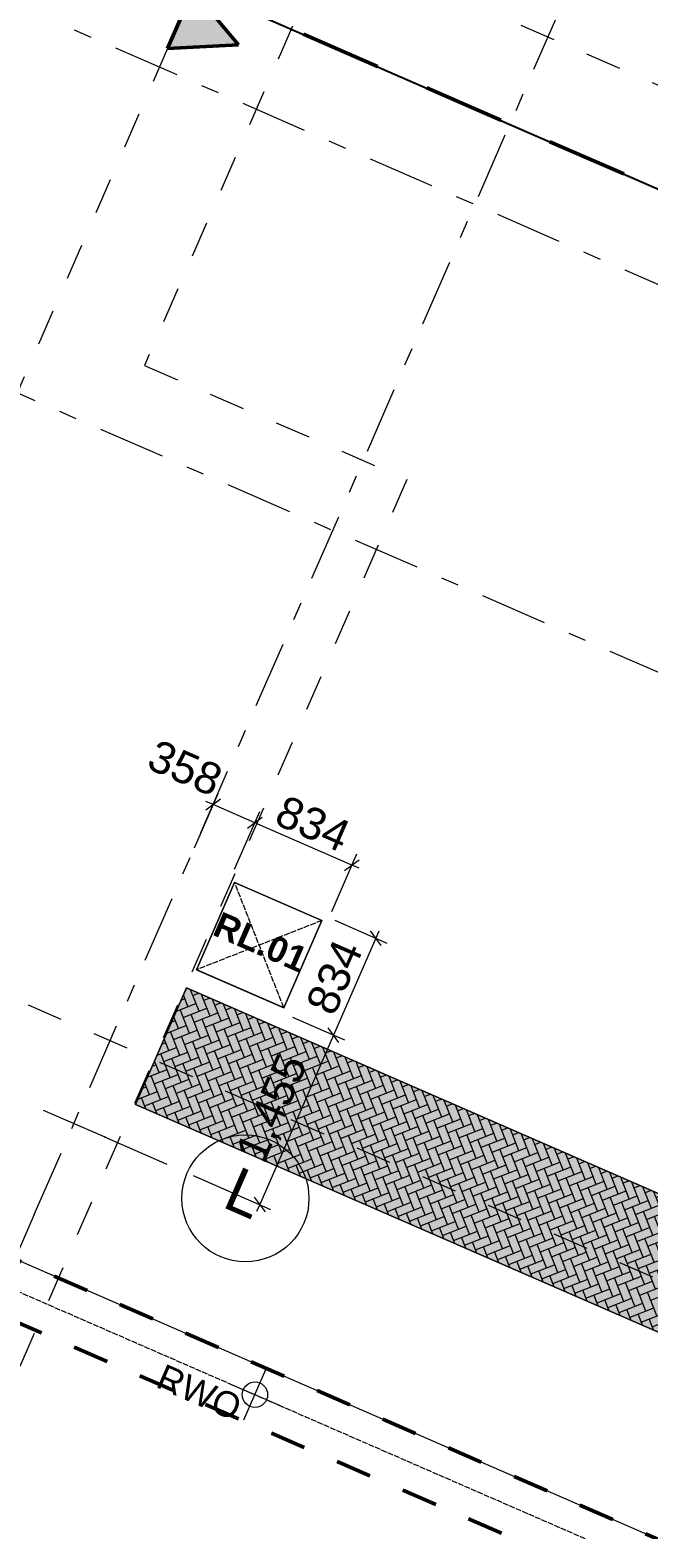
# Model space of a CAD drawing. Header units: millimetres. Extents: x -50172 to 312111, y -142074 to 4572.
# Drawn here: x -23274 to -18409, y -35430 to -23622 of the extents above; entities that cross this region are included whole.
import ezdxf
from ezdxf.enums import TextEntityAlignment as Align

# ---------------------------------------------------------------- set-up
doc = ezdxf.new("R2010")
doc.units = ezdxf.units.MM
doc.header["$MEASUREMENT"] = 0
for name, pattern in [('Dashed', [564.444447, 282.222223, -282.222223]), ('Double Dashed', [1093.611073, 529.166651, -211.666656, 141.111112, -211.666656]), ('Hidden Line', [55, 45, -10]), ('Long Dashed', [1058.333302, 634.99999, -423.333311])]:
    doc.linetypes.add(name, pattern=pattern)
for name, color, linetype, lineweight in [('A-15-MG_Structural_Grid_Phase_2_Pen_No__173', 1, 'Continuous', 18), ('A-20-M_Roof_Accessory_Pen_No__1', 7, 'Continuous', 13), ('A-25-M_Curtain_Wall_Pen_No__85', 8, 'Continuous', 20), ('A-95-MC_Marker_Section_P2.Marker_Pen_No__1', 7, 'Continuous', 13), ('New_A-20-M_Roof_Accessory_Pen_No__1', 7, 'Continuous', 13), ('New_A-20-M_Roof_Accessory_Pen_No__150', 7, 'Continuous', 0), ('New_A-20-M_Roof_Accessory_Pen_No__156', 5, 'Continuous', 50), ('New_A-20-M_Roof_Accessory_Pen_No__176', 1, 'Continuous', 50), ('New_A-20-M_Roof_Pen_No__1', 7, 'Continuous', 13), ('New_A-20-M_Roof_Pen_No__92', 8, 'Continuous', 13), ('New_A-95-D_1_100_Pen_No__1', 7, 'Continuous', 13), ('New_A-95-P_Text_1_50_GA_Pen_No__1', 7, 'Continuous', 13), ('New_A-95-P_Text_1_50_GA_Pen_No__86', 8, 'Continuous', 20)]:
    doc.layers.add(name, color=color, linetype=linetype, lineweight=lineweight)
for name, color, linetype in [('A-95-MC_Marker_Section_P2.Marker', 7, 'Continuous'), ('New_A-15-MG_Structural_Grid_Phase_2', 7, 'Continuous'), ('New_A-20-M_Roof', 7, 'Continuous'), ('New_A-95-D_1_100', 7, 'Continuous')]:
    doc.layers.add(name, color=color, linetype=linetype)
for name, color, linetype, lineweight, true_color in [('A-95-MC_Marker_Section_P2.Marker_Pen_No__25', 7, 'Continuous', 50, 0x2a2a2a), ('New_A-15-MG_Structural_Grid_Phase_2_Pen_No__222', 7, 'Continuous', 13, 0x65af33), ('New_A-20-M_Roof_Accessory_Pen_No__61', 7, 'Continuous', 20, 0x6a6a6a)]:
    doc.layers.add(name, color=color, linetype=linetype, lineweight=lineweight, true_color=true_color)
doc.styles.add('GENERATED_STYLE_2', font='')
doc.styles.add('GENERATED_STYLE_3', font='')
doc.styles.add('GENERATED_STYLE_4', font='')
doc.styles.get('GENERATED_STYLE_2').set_extended_font_data('Swis721 BT', bold=True)
doc.styles.get('GENERATED_STYLE_3').set_extended_font_data('Arial')
doc.styles.get('GENERATED_STYLE_4').set_extended_font_data('Swis721 BT')
doc.dimstyles.new('GENERATED_STYLE__1', dxfattribs={"dimtxt": 250, "dimasz": 95, "dimexe": 0.18, "dimexo": 50, "dimgap": 0.09, "dimtad": 1, "dimdec": 0, "dimzin": 0, "dimdsep": 46, "dimtxsty": 'GENERATED_STYLE_3', "dimblk": 'ARROWHEAD_2', "dimblk1": 'ARROWHEAD_2', "dimblk2": 'ARROWHEAD_2', "dimcen": 0.09, "dimclrd": 7, "dimclre": 7, "dimclrt": 7, "dimadec": 0, "dimazin": 0, "dimtfac": 1, "dimtdec": 4, "dimtmove": 0, "dimatfit": 3, "dimfxl": 1, "dimtolj": 1, "dimtzin": 0, "dimarcsym": 0})
doc.dimstyles.new('GENERATED_STYLE__3', dxfattribs={"dimtxt": 0.18, "dimasz": 182.4, "dimexe": 0.18, "dimexo": 0.0625, "dimgap": 0.09, "dimtad": 0, "dimtih": 1, "dimtoh": 1, "dimdec": 4, "dimzin": 0, "dimdsep": 46, "dimcen": 0.09, "dimadec": 0, "dimazin": 0, "dimtfac": 1, "dimtdec": 4, "dimtmove": 0, "dimatfit": 3, "dimldrblk": 'ARROWHEAD_5', "dimfxl": 1, "dimtolj": 1, "dimtzin": 0, "dimarcsym": 0})

# ---------------------------------------------------------------- blocks, each defined once
blk = doc.blocks.new('Roof_1_1', base_point=(-23076, -22803))
at = {"layer": 'New_A-20-M_Roof_Pen_No__92', "linetype": 'Continuous', "flags": 128}
for points in [[(-23076, -22801), (12417, -38278)], [(12417, -38280), (-23076, -22803)], [(-23076, -22803), (12417, -38280)], [(12418, -38277), (-23075, -22801)], [(-30854, -30049), (14148, -49673)], [(-21964, -31024), (-21664, -30337)], [(-21664, -30337), (-20976, -30637)], [(-20976, -30637), (-21276, -31324)], [(-21276, -31324), (-21964, -31024)], [(-21963, -31022), (-21275, -31322)]]:
    blk.add_lwpolyline(points, dxfattribs=at)
blk = doc.blocks.new('Roof_2_1', base_point=(-19442, -19430))
at = {"layer": 'New_A-20-M_Roof_Pen_No__92', "linetype": 'Continuous', "flags": 128}
for points in [[(-23077, -22805), (12416, -38282)], [(12416, -38282), (-23077, -22805)], [(12417, -38280), (-23076, -22803)], [(-23076, -22803), (12417, -38280)]]:
    blk.add_lwpolyline(points, dxfattribs=at)
blk = doc.blocks.new('*D337')
at = {"layer": 'New_A-95-D_1_100_Pen_No__1', "linetype": 'Continuous'}
for p, q in [((-21505, -29867), (-21833, -29724)), ((-21467, -29781), (-21666, -30236)), ((-21563, -29910), (-21447, -29824)), ((-20740, -30200), (-21505, -29867)), ((-20703, -30115), (-20901, -30569)), ((-20798, -30243), (-20682, -30158)), ((-20684, -30225), (-20740, -30200))]:
    blk.add_line(p, q, dxfattribs=at)
at = {"layer": 'New_A-95-D_1_100_Pen_No__1', "insert": (-21365, -29874), "char_height": 250, "attachment_point": 7, "rotation": 336.4404, "style": 'GENERATED_STYLE_3'}
blk.add_mtext('\\A1;{\\fArial|b0|i0|c0|p34;834}', dxfattribs=at)
blk = doc.blocks.new('ARROWHEAD_2')
at = {"color": 0, "linetype": 'Continuous', "lineweight": 0}
for p, q in [((0, 0), (-1, 0)), ((-0.38, -0.66), (0.38, 0.66))]:
    blk.add_line(p, q, dxfattribs=at)
blk = doc.blocks.new('*D338')
at = {"layer": 'New_A-95-D_1_100_Pen_No__1', "linetype": 'Continuous'}
for p, q in [((-21796, -29638), (-21983, -30067)), ((-21775, -29681), (-21891, -29767)), ((-21833, -29724), (-21889, -29700)), ((-21505, -29867), (-21833, -29724)), ((-21563, -29910), (-21447, -29824))]:
    blk.add_line(p, q, dxfattribs=at)
at = {"layer": 'New_A-95-D_1_100_Pen_No__1', "insert": (-22371, -29435), "char_height": 250, "attachment_point": 7, "rotation": 336.4404, "style": 'GENERATED_STYLE_3'}
blk.add_mtext('\\A1;{\\fArial|b0|i0|c0|p34;358}', dxfattribs=at)
blk = doc.blocks.new('*D339')
at = {"layer": 'New_A-95-D_1_100_Pen_No__1', "linetype": 'Continuous'}
for p, q in [((-20875, -30635), (-20466, -30814)), ((-20552, -30776), (-20885, -31541)), ((-20509, -30834), (-20594, -30718)), ((-20527, -30720), (-20552, -30776)), ((-21209, -31399), (-20799, -31578)), ((-20842, -31599), (-20928, -31483)), ((-20885, -31541), (-21466, -32874))]:
    blk.add_line(p, q, dxfattribs=at)
at = {"layer": 'New_A-95-D_1_100_Pen_No__1', "insert": (-20878, -31401), "char_height": 250, "attachment_point": 7, "rotation": 66.4404, "style": 'GENERATED_STYLE_3'}
blk.add_mtext('\\A1;{\\fArial|b0|i0|c0|p34;834}', dxfattribs=at)
blk = doc.blocks.new('*D340')
at = {"layer": 'New_A-95-D_1_100_Pen_No__1', "linetype": 'Continuous'}
for p, q in [((-21209, -31399), (-20799, -31578)), ((-20842, -31599), (-20928, -31483)), ((-20885, -31541), (-21466, -32874)), ((-21991, -32646), (-21381, -32912)), ((-21509, -32816), (-21424, -32932)), ((-21466, -32874), (-21491, -32930))]:
    blk.add_line(p, q, dxfattribs=at)
at = {"layer": 'New_A-95-D_1_100_Pen_No__1', "insert": (-21393, -32581), "char_height": 250, "attachment_point": 7, "rotation": 66.4404, "style": 'GENERATED_STYLE_3'}
blk.add_mtext('\\A1;{\\fArial|b0|i0|c0|p34;1,455}', dxfattribs=at)
blk = doc.blocks.new('ARROWHEAD_5')
at = {"color": 0, "linetype": 'Continuous', "lineweight": 0}
blk.add_line((0, 0), (-1, 0), dxfattribs=at)
blk.add_solid([(-1, 0.2679), (0, 0), (-1, -0.2679), (-1, 0.2679)], dxfattribs=at)
blk = doc.blocks.new('Standard grid marker_29')
at = {"layer": 'New_A-15-MG_Structural_Grid_Phase_2_Pen_No__222', "linetype": 'Double Dashed'}
blk.add_line((705, 0), (53258, 0), dxfattribs=at)
at = {"layer": 'New_A-15-MG_Structural_Grid_Phase_2_Pen_No__222', "style": 'GENERATED_STYLE_4'}
for tag, p in [('AC_MarkerText_1_0', (-500, 39)), ('AC_MarkerText_1_1', (54463, 39))]:
    blk.add_attdef(tag, text='', height=350, rotation=180, dxfattribs=at).set_placement(p, align=Align.MIDDLE_CENTER)
blk = doc.blocks.new('Standard grid marker_30')
at = {"layer": 'New_A-15-MG_Structural_Grid_Phase_2_Pen_No__222', "linetype": 'Double Dashed'}
blk.add_line((705, 0), (54601, 0), dxfattribs=at)
at = {"layer": 'New_A-15-MG_Structural_Grid_Phase_2_Pen_No__222', "style": 'GENERATED_STYLE_4'}
for tag, p in [('AC_MarkerText_1_0', (-500, 43)), ('AC_MarkerText_1_1', (55806, 43))]:
    blk.add_attdef(tag, text='', height=350, rotation=180, dxfattribs=at).set_placement(p, align=Align.MIDDLE_CENTER)
blk = doc.blocks.new('Standard grid marker_37')
at = {"layer": 'New_A-15-MG_Structural_Grid_Phase_2_Pen_No__222', "linetype": 'Double Dashed'}
for q in [(39496, 0), (0, 0)]:
    blk.add_line((18746, 0), q, dxfattribs=at)
blk.add_point((18746, 0), dxfattribs=at)
blk.add_point((18746, 0), dxfattribs=at)
at = {"layer": 'New_A-15-MG_Structural_Grid_Phase_2_Pen_No__222', "style": 'GENERATED_STYLE_4'}
for tag, p in [('AC_MarkerText_1_0', (-500, 41)), ('AC_MarkerText_1_1', (58742, 41))]:
    blk.add_attdef(tag, text='', height=350, rotation=270, dxfattribs=at).set_placement(p, align=Align.MIDDLE_CENTER)
blk = doc.blocks.new('Standard grid marker_38')
at = {"layer": 'New_A-15-MG_Structural_Grid_Phase_2_Pen_No__222', "linetype": 'Double Dashed'}
for p, q in [((705, 0), (11275, 0)), ((705, 0), (0, 0)), ((11275, 0), (11980, 0))]:
    blk.add_line(p, q, dxfattribs=at)
at = {"layer": 'New_A-15-MG_Structural_Grid_Phase_2_Pen_No__222', "linetype": 'Continuous'}
for centre in [(-500, 0), (12480, 0)]:
    blk.add_circle(centre, 500, dxfattribs=at)
at = {"layer": 'New_A-15-MG_Structural_Grid_Phase_2_Pen_No__222', "linetype": 'Double Dashed'}
for p in [(705, 0), (705, 0), (11275, 0), (11275, 0)]:
    blk.add_point(p, dxfattribs=at)
at = {"layer": 'New_A-15-MG_Structural_Grid_Phase_2_Pen_No__222', "style": 'GENERATED_STYLE_4'}
for tag, p in [('AC_MarkerText_1_0', (-500, 43)), ('AC_MarkerText_1_1', (12480, 43))]:
    blk.add_attdef(tag, text='', height=350, rotation=180, dxfattribs=at).set_placement(p, align=Align.MIDDLE_CENTER)
blk = doc.blocks.new('Cutting Plane_4_1', base_point=(-25330, -21003))
at = {"layer": 'A-95-MC_Marker_Section_P2.Marker_Pen_No__1', "linetype": 'Dashed'}
blk.add_line((-25101, -21103), (22392, -41812), dxfattribs=at)
blk = doc.blocks.new('Cutting Plane_5_1', base_point=(18851, -50545))
at = {"layer": 'A-95-MC_Marker_Section_P2.Marker_Pen_No__1', "linetype": 'Dashed'}
blk.add_line((-6471, -38635), (-31882, -27555), dxfattribs=at)
blk = doc.blocks.new('Cutting Plane_7_1', base_point=(-15692, -10946))
at = {"layer": 'A-95-MC_Marker_Section_P2.Marker_Pen_No__1', "linetype": 'Dashed'}
for p, q in [((-15792, -11175), (-22372, -26264)), ((-22372, -26264), (-20308, -27164)), ((-20308, -27164), (-38549, -68998))]:
    blk.add_line(p, q, dxfattribs=at)
blk = doc.blocks.new('Cutting Plane_9_1', base_point=(-22092, -23539))
at = {"layer": 'A-95-MC_Marker_Section_P2.Marker_Pen_No__25', "linetype": 'Continuous'}
blk.add_hatch(color=256, dxfattribs=at).paths.add_polyline_path([(-21992, -23310), (-22192, -23768), (-21633, -23739)])
at = {"layer": 'A-95-MC_Marker_Section_P2.Marker_Pen_No__1', "linetype": 'Dashed'}
blk.add_line((-22192, -23768), (-26033, -32579), dxfattribs=at)
at = {"layer": 'A-95-MC_Marker_Section_P2.Marker_Pen_No__25', "linetype": 'Continuous'}
for p, q in [((-21992, -23310), (-22192, -23768)), ((-21633, -23739), (-21992, -23310)), ((-22192, -23768), (-21633, -23739))]:
    blk.add_line(p, q, dxfattribs=at)

msp = doc.modelspace()

# ---------------------------------------------------------------- hatches: boundary and pattern name
at = {"layer": 'A-20-M_Roof_Accessory_Pen_No__1', "linetype": 'Continuous', "lineweight": 0, "true_color": 0x000000}
msp.add_hatch(color=178, dxfattribs=at).paths.add_polyline_path([(-22043.1, -31168.3), (-22442.8, -32084.9), (-16079.1, -34859.8), (-15679.4, -33943.1)])
at = {"layer": 'New_A-20-M_Roof_Accessory_Pen_No__150', "linetype": 'Continuous'}
h = msp.add_hatch(dxfattribs=at)
h.set_pattern_fill('Brick_Floor___Laid_Flat__BB', color=256, style=0, pattern_type=2)
h.set_pattern_definition([(21.4404, (-22516.11, -29345.38), (-97.963, 249.454), [201, -67]), (21.4404, (-22353.51, -29209.54), (-97.963, 249.454), [201, -67]), (21.4404, (-22440.37, -29171.67), (-97.963, 249.454), [201, -67]), (21.4404, (-22527.22, -29133.8), (-97.963, 249.454), [201, -67]), (111.4404, (-22391.4, -29296.4), (249.454, 97.963), [201, -67]), (111.4404, (-22478.24, -29258.53), (249.454, 97.963), [201, -67]), (111.4404, (-22565.1, -29220.65), (249.454, 97.963), [201, -67]), (111.4404, (-22402.5, -29084.82), (249.454, 97.963), [201, -67])])
h.paths.add_polyline_path([(-22043.1, -31168.3), (-15679.4, -33943.1), (-16079.1, -34859.8), (-22442.8, -32084.9)])

# ---------------------------------------------------------------- linework, layer by layer
at = {"layer": 'A-15-MG_Structural_Grid_Phase_2_Pen_No__173', "linetype": 'Hidden Line'}
msp.add_line((-30693.2, -30364.9), (13725.5, -49733.7), dxfattribs=at)
at = {"layer": 'A-20-M_Roof_Accessory_Pen_No__1', "linetype": 'Continuous', "flags": 128}
msp.add_lwpolyline([(-22043.1, -31168.3), (-22442.8, -32084.9), (-16079.1, -34859.8), (-15679.4, -33943.1)], close=True, dxfattribs=at)
at = {"layer": 'New_A-20-M_Roof_Accessory_Pen_No__1', "linetype": 'Continuous', "flags": 128}
msp.add_lwpolyline([(-22043.1, -31168.3), (-15679.4, -33943.1), (-16079.1, -34859.8), (-22442.8, -32084.9)], close=True, dxfattribs=at)
at = {"layer": 'New_A-20-M_Roof_Accessory_Pen_No__156', "linetype": 'Dashed', "flags": 128}
for points in [[(-30845.3, -30053.1), (14148.5, -49672.6)], [(-31204.6, -30387.4), (13968.6, -50085.1)]]:
    msp.add_lwpolyline(points, dxfattribs=at)
at = {"layer": 'New_A-20-M_Roof_Accessory_Pen_No__176', "linetype": 'Long Dashed', "flags": 128}
msp.add_lwpolyline([(-23061.3, -22809.6), (18046, -40734.4)], dxfattribs=at)
at = {"layer": 'New_A-20-M_Roof_Accessory_Pen_No__61', "linetype": 'Continuous', "flags": 128}
for points in [[(-21590.1, -34569.9), (-21417.5, -34174)], [(-21701.8, -34285.6), (-21305.8, -34458.2)]]:
    msp.add_lwpolyline(points, dxfattribs=at)
at = {"layer": 'New_A-20-M_Roof_Accessory_Pen_No__61', "linetype": 'Continuous'}
msp.add_circle((-21503.8, -34371.9), 100, dxfattribs=at)
at = {"layer": 'New_A-20-M_Roof_Pen_No__1', "linetype": 'Hidden Line'}
for p, q in [((-21276.2, -31324.2), (-21663.9, -30336.9)), ((-20976.5, -30636.7), (-21963.7, -31024.4))]:
    msp.add_line(p, q, dxfattribs=at)
at = {"layer": 'New_A-20-M_Roof_Pen_No__1', "linetype": 'Continuous', "flags": 128}
msp.add_lwpolyline([(-20976.5, -30636.7), (-21663.9, -30336.9), (-21963.7, -31024.4), (-21276.2, -31324.2)], close=True, dxfattribs=at)

# ---------------------------------------------------------------- block references
at = {"layer": 'A-95-MC_Marker_Section_P2.Marker'}
for name, p in [('Cutting Plane_7_1', (-15692.4, -10945.9)), ('Cutting Plane_4_1', (-25330.5, -21002.6)), ('Cutting Plane_9_1', (-22091.6, -23538.9)), ('Cutting Plane_5_1', (18850.6, -50545.4))]:
    msp.add_blockref(name, p, dxfattribs=at)
at = {"layer": 'New_A-15-MG_Structural_Grid_Phase_2', "color": 8, "linetype": 'Continuous', "lineweight": 15, "zscale": 1000}
for name, p, rotation in [('Standard grid marker_37', (-30734.1, -50137), 66.44041158399293), ('Standard grid marker_29', (22639.6, -43491.3), 156.4404115839929), ('Standard grid marker_30', (21520.4, -46057.9), 156.4404115839929)]:
    msp.add_blockref(name, p, dxfattribs=dict(at, rotation=rotation))
at = {"layer": 'New_A-15-MG_Structural_Grid_Phase_2', "color": 8, "linetype": 'Continuous', "lineweight": 15}
ref = msp.add_blockref('Standard grid marker_38', (-22036.6, -32625.7), dxfattribs=dict(at, zscale=1000, rotation=156.4404115839929))
ref.add_attrib('AC_MarkerText_1', 'L', dxfattribs={"layer": 'New_A-15-MG_Structural_Grid_Phase_2_Pen_No__222', "color": 85, "true_color": 0x65af33, "height": 350, "rotation": 336.44041, "style": 'GENERATED_STYLE_4'}).set_placement((-21578.3, -32782.2), align=Align.MIDDLE_CENTER)
ref.add_attrib('AC_MarkerText_1_1', 'L', dxfattribs={"layer": 'New_A-15-MG_Structural_Grid_Phase_2_Pen_No__222', "color": 85, "true_color": 0x65af33, "height": 350, "rotation": 336.44041, "style": 'GENERATED_STYLE_4'}).set_placement((-33476.4, -27594), align=Align.MIDDLE_CENTER)
at = {"layer": 'New_A-20-M_Roof', "color": 8, "linetype": 'Continuous', "lineweight": 13}
for name, p in [('Roof_2_1', (-19442.3, -19430.5)), ('Roof_1_1', (-23076.4, -22803))]:
    msp.add_blockref(name, p, dxfattribs=at)

# ---------------------------------------------------------------- texts
at = {"layer": 'New_A-95-P_Text_1_50_GA_Pen_No__1', "linetype": 'Continuous', "insert": (-21901.1, -34260.6), "char_height": 200, "attachment_point": 2, "rotation": 336.44041, "style": 'GENERATED_STYLE_4'}
msp.add_mtext('\\A1;{\\fSwis721 BT|b0|i0|c0|p34;RWO }', dxfattribs=at)
at = {"layer": 'New_A-95-P_Text_1_50_GA_Pen_No__86', "linetype": 'Continuous', "insert": (-21419.4, -30714.4), "char_height": 200, "attachment_point": 2, "rotation": 336.44041, "style": 'GENERATED_STYLE_2'}
msp.add_mtext('\\A1;{\\fSwis721 BT|b1|i0|c0|p34;RL.01}', dxfattribs=at)

# ---------------------------------------------------------------- dimensions: what is measured, and where the dimension line sits
at = {"layer": 'New_A-95-D_1_100', "linetype": 'Continuous'}
for base, p1, p2, angle, picture, middle, turn in [((-21833.1, -29724), (-21685.6, -30281.7), (-22002.8, -30113.3), 156.44041, '*D338', (-22050.8, -29438.2), 336.44041), ((-21504.9, -29867.1), (-20921.2, -30615), (-21685.6, -30281.7), 156.44041, '*D337', (-21045.1, -29876.7), 336.44041), ((-20884.9, -31540.7), (-20921.2, -30615), (-21254.5, -31379.5), 246.44041, '*D339', (-20875.3, -31080.8), 66.44041), ((-21466.5, -32874.4), (-21254.5, -31379.5), (-22036.6, -32625.7), 246.44041, '*D340', (-21331.1, -32126.1), 66.44041)]:
    dim = msp.add_linear_dim(base=base, p1=p1, p2=p2, angle=angle, dimstyle='GENERATED_STYLE__1', dxfattribs=at)
    dim.commit()
    dim.dimension.update_dxf_attribs({"geometry": picture, "text_midpoint": middle, "dimtype": 160, "text_rotation": turn})

# ---------------------------------------------------------------- leaders
at = {"layer": 'A-25-M_Curtain_Wall_Pen_No__85', "linetype": 'Continuous', "annotation_type": 0, "has_hookline": 1, "hookline_direction": 1, "text_width": 3190.6, "horizontal_direction": (0.916645, -0.399703, 0)}
msp.add_leader([(-8913.8, -32998.3), (-14797, -28266.3), (-15765.7, -27806.1)], dimstyle='GENERATED_STYLE__3', dxfattribs=at)

doc.saveas('drawing.dxf')
